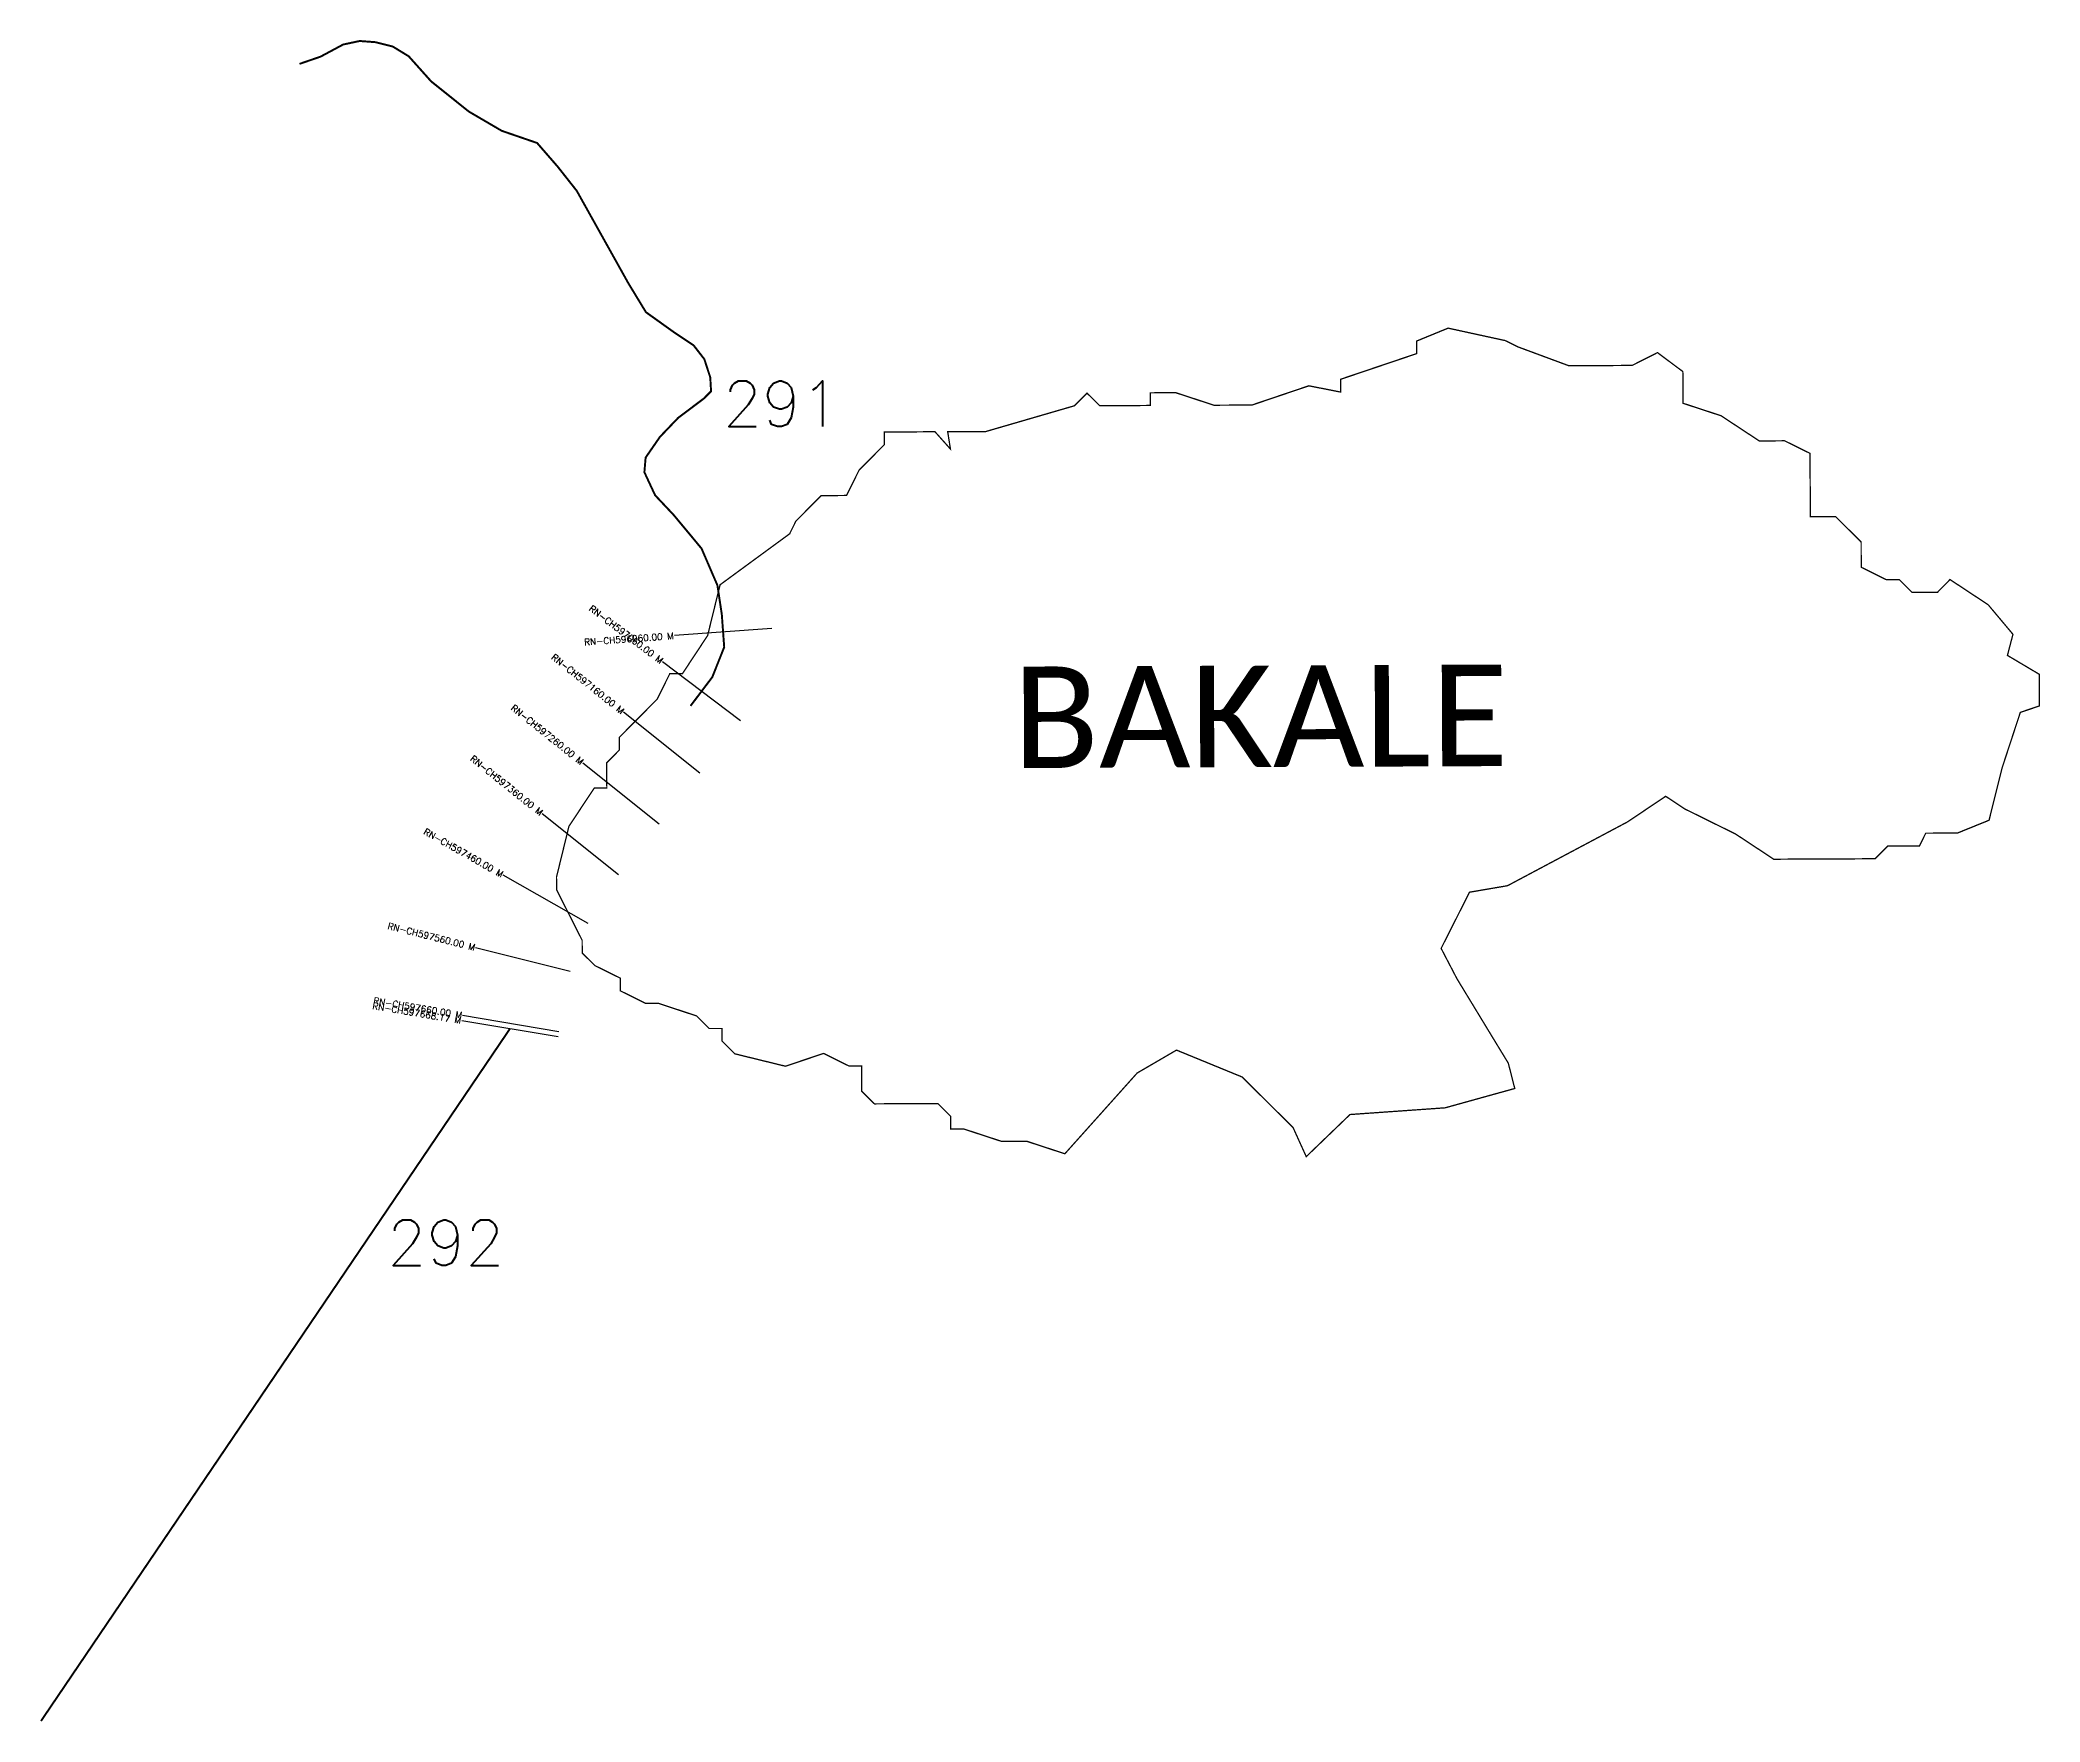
# Model space of a CAD drawing. Header units: metres. Extents: x 322433 to 325506, y 1831340 to 1833925.
import ezdxf
from ezdxf.enums import TextEntityAlignment as Align

# ---------------------------------------------------------------- set-up
doc = ezdxf.new("R2010")
doc.units = ezdxf.units.M
for name, color, linetype in [('CS', 134, 'Continuous'), ('CSMark', 6, 'Continuous'), ('NATURALLY PROTECTED', 3, 'Continuous'), ('VILLAGE NAME', 250, 'Continuous')]:
    doc.layers.add(name, color=color, linetype=linetype)
doc.styles.get("Standard").update_dxf_attribs({"font": 'simplex.shx'})

msp = doc.modelspace()

# ---------------------------------------------------------------- linework, layer by layer
at = {"color": 6, "const_width": 2, "flags": 128}
msp.add_lwpolyline([(323304.2, 1832775.2), (323304, 1832814.1), (323323.5, 1832833.7), (323323.4, 1832853.2), (323381.6, 1832911.9), (323400.9, 1832950.9), (323420.3, 1832950.9), (323459, 1833009.5), (323478.2, 1833087.6), (323585, 1833165.9), (323594.7, 1833185.5), (323633.5, 1833224.6), (323672.4, 1833224.8), (323691.7, 1833263.7), (323730.5, 1833302.9), (323730.4, 1833322.3), (323808.3, 1833322.7), (323832, 1833296.2), (323827.8, 1833322.8), (323886.2, 1833323), (324022.4, 1833362.6), (324041.8, 1833382.1), (324061.4, 1833362.7), (324139.3, 1833363.1), (324139.2, 1833382.5), (324178.2, 1833382.7), (324236.7, 1833363.5), (324295.1, 1833363.7), (324382.6, 1833393.3), (324431.4, 1833383.7), (324431.3, 1833403.3), (324548, 1833442.7), (324548, 1833462), (324596.5, 1833481.9), (324684.2, 1833462.8), (324703.8, 1833453.1), (324781.8, 1833424.2), (324879.2, 1833424.6), (324918.1, 1833444.3), (324957.1, 1833415.2), (324957.3, 1833366.5), (325015.8, 1833347.3), (325074.5, 1833308.6), (325113.4, 1833308.8), (325152.5, 1833289.5), (325152.9, 1833192.1), (325191.8, 1833192.2), (325231, 1833153.4), (325231.1, 1833114.5), (325270.1, 1833095.2), (325289.7, 1833095.3), (325309.2, 1833075.9), (325348.2, 1833076), (325367.5, 1833095.6), (325426.1, 1833056.9), (325464.2, 1833011.5), (325455.7, 1832979.1), (325504.5, 1832950.1), (325504.7, 1832901.4), (325475.5, 1832891.5), (325461.1, 1832847.6), (325447.6, 1832806.5), (325427.5, 1832725.8), (325378.9, 1832706.1), (325330.2, 1832705.9), (325320.6, 1832686.3), (325272.9, 1832686.1), (325271.9, 1832686.1), (325252.5, 1832666.6), (325096.7, 1832665.9), (325038.1, 1832704.6), (324960, 1832743.2), (324930.7, 1832762.6), (324872.4, 1832723.4), (324687.8, 1832625.2), (324629.4, 1832615.2), (324585.8, 1832528.9), (324603.5, 1832494.9), (324610, 1832482.4), (324633.1, 1832444.4), (324666.8, 1832388.9), (324689, 1832352.5), (324698.9, 1832313.6), (324591.9, 1832283.9), (324445.8, 1832273.6), (324378.6, 1832208.9), (324358.3, 1832253.7), (324280, 1832331.3), (324179.3, 1832372.6), (324118.9, 1832337.4), (324007.8, 1832213.3), (323949.3, 1832232.5), (323910.4, 1832232.4), (323851.9, 1832251.6), (323832.4, 1832251.5), (323832.3, 1832271), (323812.7, 1832290.4), (323715.3, 1832290), (323695.8, 1832309.3), (323695.6, 1832348.3), (323676.1, 1832348.2), (323637.1, 1832367.5), (323584.9, 1832349.9), (323578.7, 1832347.8), (323500.7, 1832366.9), (323481.2, 1832386.4), (323481.1, 1832405.8), (323461.5, 1832405.8), (323442.1, 1832425.1), (323383.6, 1832444.4), (323364, 1832444.3), (323325.1, 1832463.6), (323325, 1832483.1), (323285.9, 1832502.4), (323266.4, 1832521.8), (323266.3, 1832541.3), (323227, 1832619), (323226.9, 1832638.5), (323246, 1832716.5), (323284.8, 1832775.1), (323304.2, 1832775.2)], dxfattribs=at)
at = {"layer": 'CS'}
for p, q in [((323557.6, 1833020.2), (323408, 1833009.4)), ((323509.5, 1832878.7), (323389.8, 1832969.1)), ((323447, 1832798), (323329.8, 1832891.6)), ((323384.5, 1832719.9), (323267.4, 1832813.6)), ((323322.1, 1832641.8), (323204.9, 1832735.5)), ((323275.6, 1832567.3), (323145, 1832641.2)), ((323248.1, 1832493.2), (323102.6, 1832529.8)), ((323230.6, 1832400.8), (323082.7, 1832425.8)), ((323229.3, 1832392.8), (323081.4, 1832417.8))]:
    msp.add_line(p, q, dxfattribs=at)
at = {"layer": 'NATURALLY PROTECTED', "const_width": 3, "flags": 128}
for points in [[(322832, 1833887.9), (322864.3, 1833899), (322899.2, 1833917.7), (322924.6, 1833923.1), (322948.7, 1833921.3), (322975.2, 1833914.7), (322999.9, 1833899.6), (323034.3, 1833861.1), (323092.2, 1833814.7), (323142.8, 1833785.1), (323197.1, 1833766.4), (323228.5, 1833730.3), (323258, 1833692.9), (323337.2, 1833551), (323364.3, 1833506.4), (323408.9, 1833474.5), (323437.5, 1833455.5), (323454, 1833434.2), (323463.1, 1833406.2), (323464.3, 1833384.9), (323453.4, 1833373.9), (323413.8, 1833344.1), (323385.7, 1833314.7), (323363.8, 1833283), (323361.9, 1833260.5), (323378.4, 1833225.1), (323407, 1833194.7), (323449.7, 1833143.3), (323474.1, 1833086.7), (323480.8, 1833042.2), (323484.5, 1832991.7), (323466.2, 1832945.7), (323432.8, 1832901.5)], [(323155.3, 1832405.3), (322435, 1831341.7)]]:
    msp.add_lwpolyline(points, dxfattribs=at)

# ---------------------------------------------------------------- texts
at = {"char_height": 70, "attachment_point": 1}
for s, insert in [('291', (323482.4, 1833400.7)), ('292', (322966.8, 1832111.8))]:
    msp.add_mtext_dynamic_manual_height_columns(s, width=95.172, gutter_width=1, heights=[0], dxfattribs=dict(at, insert=insert))
at = {"layer": 'CSMark'}
for s, rotation, p in [('RN-CH597060.00 M', 322.9443, (323389, 1832969.7)), ('RN-CH596960.00 M', 4.1362, (323407, 1833009.3)), ('RN-CH597160.00 M', 321.4019, (323329, 1832892.2)), ('RN-CH597260.00 M', 321.3413, (323266.6, 1832814.2)), ('RN-CH597360.00 M', 321.3413, (323204.2, 1832736.1)), ('RN-CH597460.00 M', 330.5123, (323144.2, 1832641.7)), ('RN-CH597560.00 M', 345.8655, (323101.7, 1832530.1)), ('RN-CH597660.00 M', 350.4091, (323081.8, 1832426)), ('RN-CH597668.17 M', 350.4091, (323080.4, 1832417.9))]:
    msp.add_text(s, height=10, rotation=rotation, dxfattribs=at).set_placement(p, align=Align.MIDDLE_RIGHT)
at = {"layer": 'VILLAGE NAME', "insert": (323927.5, 1832961.8), "char_height": 155.989, "attachment_point": 1, "rotation": 0.2435}
msp.add_mtext_dynamic_manual_height_columns('{\\fCalibri|b0|i0|c0|p34;BAKALE}', width=1003.056, gutter_width=779.9, heights=[0], dxfattribs=at)

doc.saveas('drawing.dxf')
